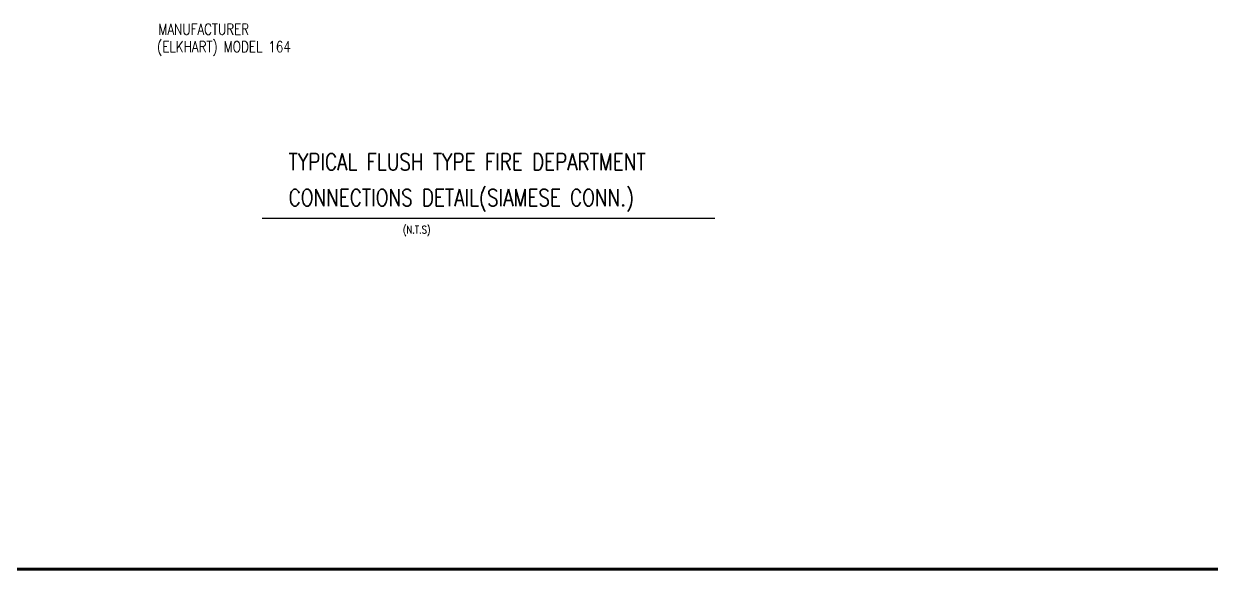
# Model space of a CAD drawing. Extents: x 846 to 947, y 375 to 797.
# Drawn here: x 890.7 to 907.42, y 484.33 to 492.01 of the extents above; entities that cross this region are included whole.
import ezdxf
from ezdxf.enums import TextEntityAlignment as Align

# ---------------------------------------------------------------- set-up
doc = ezdxf.new("R2010")
doc.units = 0
doc.header["$MEASUREMENT"] = 0
doc.layers.add('ALD-M-F-TEXT', color=7, linetype='CONTINUOUS')
doc.layers.add('text', color=252, linetype='CONTINUOUS', lineweight=15)
doc.layers.add('UG-BORDER', color=20, linetype='CONTINUOUS', lineweight=80)
doc.styles.add('IBA', font='ROMANS.shx', dxfattribs={"width": 0.8, "height": 0.2})

msp = doc.modelspace()

# ---------------------------------------------------------------- linework, layer by layer
at = {"layer": 'ALD-M-F-TEXT', "color": 7, "linetype": 'Continuous'}
msp.add_line((894.055, 489.275), (900.43, 489.275), dxfattribs=at)
at = {"layer": 'UG-BORDER'}
msp.add_line((846.77, 484.329), (925.412, 484.329), dxfattribs=at)

# ---------------------------------------------------------------- texts
at = {"layer": 'text', "color": 7, "style": 'IBA', "width": 0.8}
for s, height, p in [('MANUFACTURER ', 0.15394, (892.593, 491.86)), ('MANUFACTURER ', 0.15394, (892.594, 491.86)), ('(ELKHART) MODEL 164', 0.15394, (892.574, 491.613)), ('(ELKHART) MODEL 164', 0.15394, (892.575, 491.613)), ('TYPICAL FLUSH TYPE FIRE DEPARTMENT', 0.23683, (894.428, 489.951)), ('CONNECTIONS DETAIL(SIAMESE CONN.)', 0.23683, (894.428, 489.446))]:
    msp.add_text(s, height=height, dxfattribs=at).set_placement(p)
msp.add_text('(N.T.S)', height=0.1076, dxfattribs=at).set_placement((896.231, 489.059), align=Align.CENTER)

doc.saveas('drawing.dxf')
